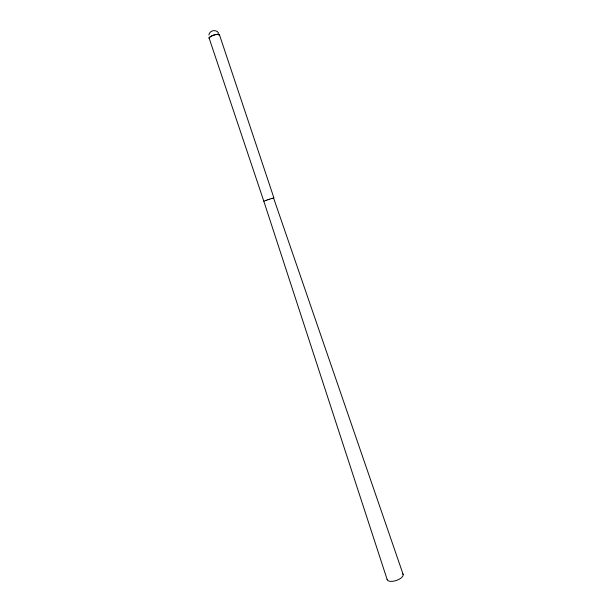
<?xml version="1.0" encoding="UTF-8"?>
<svg xmlns="http://www.w3.org/2000/svg" width="612" height="612" viewBox="0 0 612 612"><rect width="100%" height="100%" fill="white"/><g stroke="black" fill="none" stroke-linecap="round" stroke-linejoin="round"><path stroke-width="0.92" d="M208.868 34.976C209.488 30.24 216.273 28.994 218.637 33.086M219.134 35.098L219.272 34.402C215.768 34.004 211.584 35.366 209.067 37.845L209.664 38.296A5.424 1.201 -18.5 0 1 213.948 35.083A5.424 1.201 -18.5 0 1 219.02 35.213M263.871 201.218L265.264 200.675M265.654 200.529L266.304 200.3M266.404 200.269L267.612 199.849M267.719 199.81L268.905 199.413M269.096 199.351L269.815 199.114M270.122 199.007L271.062 198.701M271.254 198.648L272.164 198.357M272.034 198.395L273.342 198.005M273.556 197.944L403.132 574.4M209.09 38.005L263.833 201.249L387.197 579.656M219.371 34.532L273.901 197.883M402.413 573.49A8.392 3.611 -18.5 0 1 397.05 580.222A8.392 3.611 -18.5 0 1 387.136 579.289"/></g></svg>
